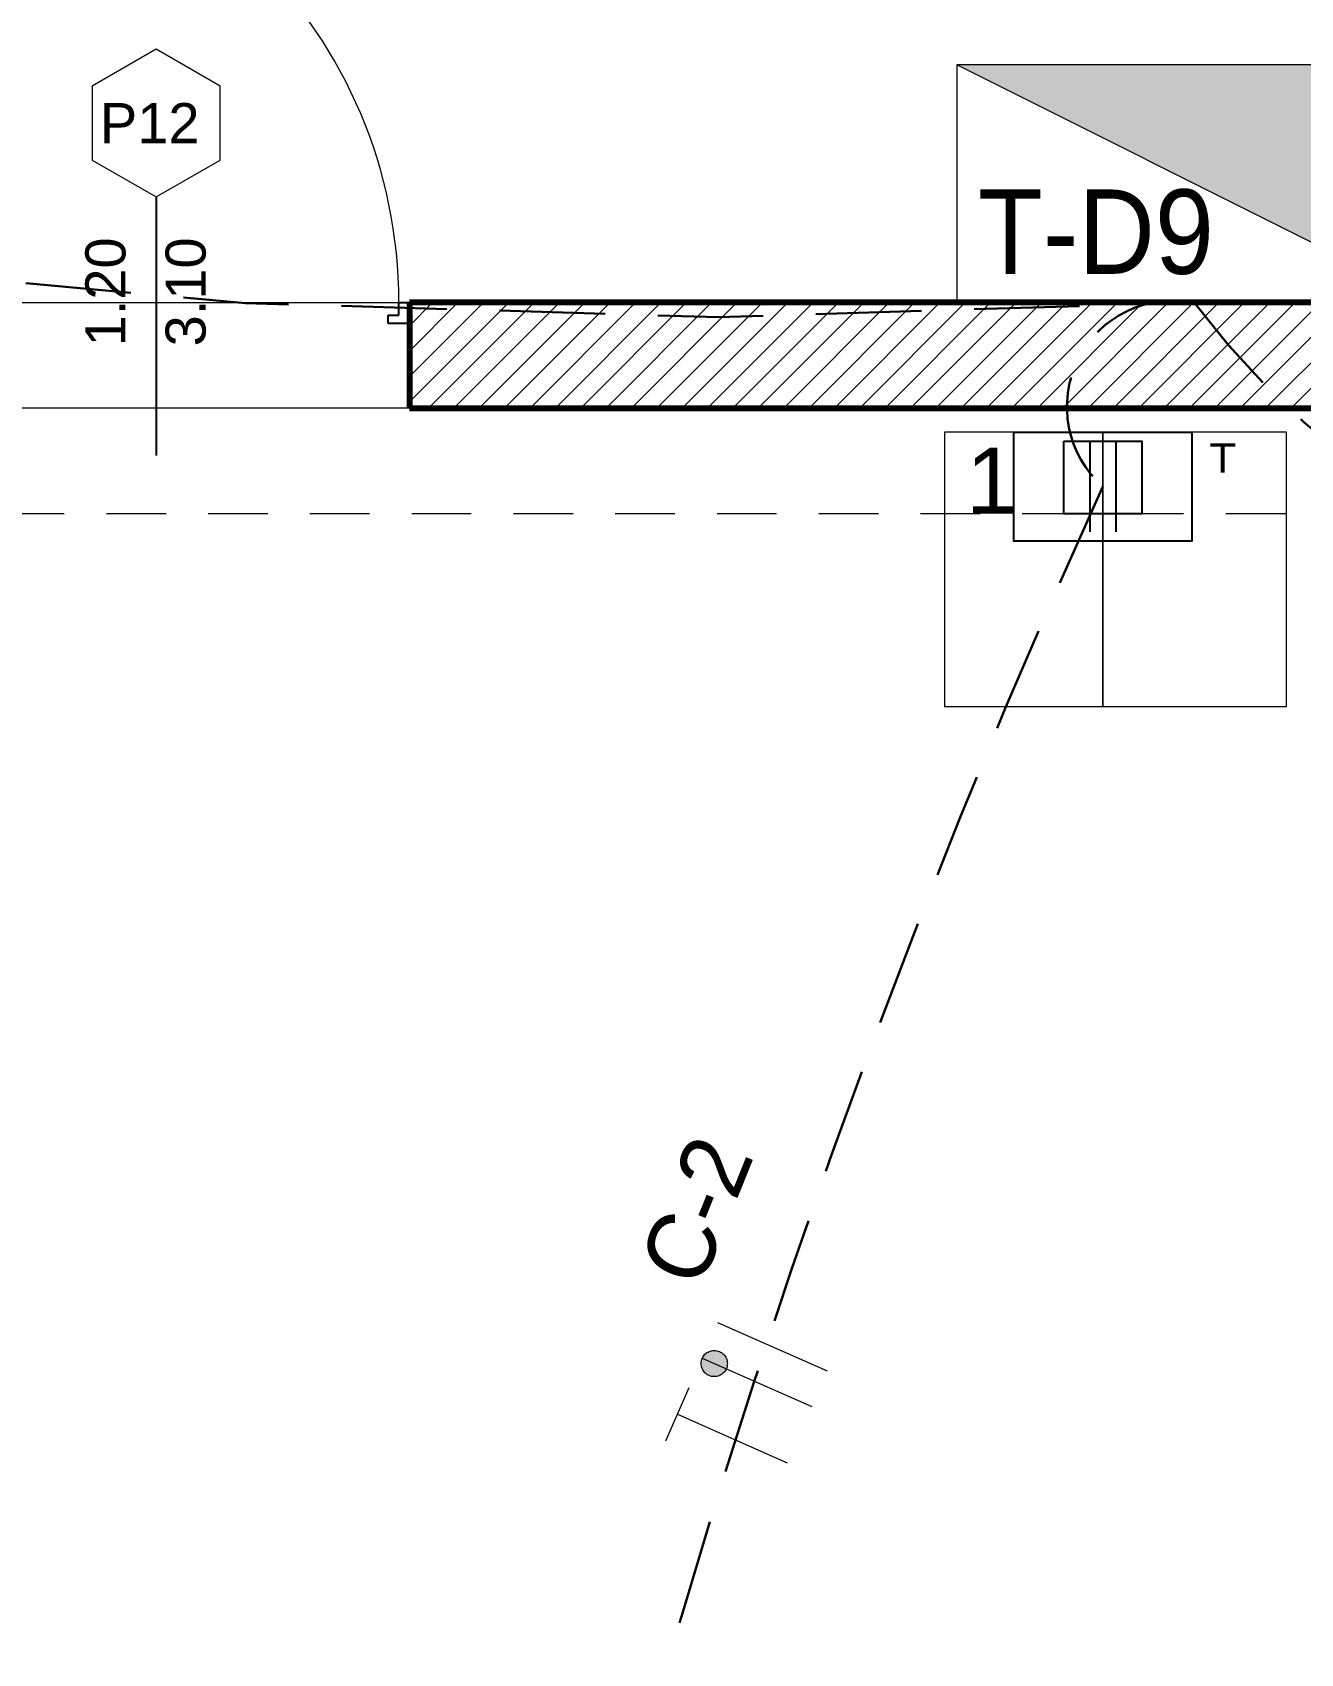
# Model space of a CAD drawing. Header units: inches. Extents: x -19 to 5698, y -728 to 92.
# Drawn here: x 400.877 to 403.882, y 14.199 to 18.04 of the extents above; entities that cross this region are included whole.
import ezdxf

# ---------------------------------------------------------------- set-up
doc = ezdxf.new("R2010")
doc.units = ezdxf.units.IN
doc.header["$MEASUREMENT"] = 0
doc.set_wipeout_variables(frame=1)
for name, pattern in [('CONTINUA', [0]), ('HIDDEN', [0.375, 0.25, -0.125]), ('Hidden Line', [0.195611, 0.141111, -0.0545]), ('RAYITAS', [0.375, 0.25, -0.125]), ('Wipeout_Contour', [1, 0, -1])]:
    doc.linetypes.add(name, pattern=pattern)
doc.layers.get('0').update_dxf_attribs({"color": 61})
for name, color, linetype, lineweight in [('00 conduct tomacorr', 120, 'HIDDEN', 30), ('00 IE CKTO ILUMINACION', 3, 'Continuous', 50), ('00 IE LUZ EMERGENCIA', 253, 'Continuous', 0), ('sub tablero de distribucion', 184, 'Continuous', 9), ('T-TECHO-E', 150, 'Continuous', 20), ('T.S.', 61, 'Continuous', 25), ('textos', 7, 'Continuous', 5), ('TOMACORRIENTE', 22, 'RAYITAS', 9)]:
    doc.layers.add(name, color=color, linetype=linetype, lineweight=lineweight)
for name, color, linetype in [('02 _ ARQ _ ALB _ Mobiliario', 7, 'Continuous'), ('02 _ ARQ _ ZON _ Espacio.3D', 7, 'Continuous'), ('08 _ STR _ EXT _ 09 Vigas', 251, 'Continuous'), ('Estructura - 04 MURO', 7, 'Continuous')]:
    doc.layers.add(name, color=color, linetype=linetype)
doc.styles.add('Annotative', font='arial.ttf')
doc.styles.add('Estilo_Generado_4', font='swisse.ttf')
doc.styles.add('SWISS', font='swisse.ttf')

# ---------------------------------------------------------------- blocks, each defined once
blk = doc.blocks.new('TD')
blk.add_hatch(color=256).paths.add_polyline_path([(-0.6185, 0.813), (-0.6185, 0.2502), (0.507, 0.2502)])
blk.add_line((-0.6185, 0.813), (0.507, 0.2502))
blk.add_lwpolyline([(-0.6185, 0.2502), (0.507, 0.2502), (0.507, 0.813), (-0.6185, 0.813)], close=True)
blk = doc.blocks.new('T.S.')
for p, q in [((2755.0914, 1630.1123), (2755.0914, 1629.8975)), ((2755.153, 1630.1123), (2755.153, 1629.8975))]:
    blk.add_line(p, q)
for points in [[(2754.9116, 1630.1338), (2755.3328, 1630.1338), (2755.3328, 1629.8758), (2754.9116, 1629.8758)], [(2755.0298, 1630.1123), (2755.2146, 1630.1123), (2755.2146, 1629.9403), (2755.0298, 1629.9403)]]:
    blk.add_lwpolyline(points, close=True)
at = {"color": 3, "insert": (2755.3768, 1630.1075), "char_height": 0.07, "attachment_point": 1}
blk.add_mtext_dynamic_manual_height_columns('{\\fVerdana|b0|i0|c0|p34;\\C1;T}', width=0.044429, gutter_width=12.5, heights=[0], dxfattribs=at)
blk = doc.blocks.new('a')
at = {"layer": 'TOMACORRIENTE', "ltscale": 0.05}
h = blk.add_hatch(color=4, dxfattribs=at)
edge = h.paths.add_edge_path()
edge.add_arc((0, 0.0752), 0.0211, 0, 360)
at = {"layer": 'TOMACORRIENTE', "color": 4}
for p, q in [((-0.1455, 0.0963), (-0.0515, 0.0963)), ((-0.0985, 0.0963), (-0.0985, -0.0966)), ((0, 0.0963), (0, -0.0963)), ((0.0623, -0.0963), (0.0623, 0.0963))]:
    blk.add_line(p, q, dxfattribs=at)
blk.add_circle((0, 0.0752), 0.0211, dxfattribs=at)
blk = doc.blocks.new('CABLE 3FACE')
at = {"layer": 'T-TECHO-E', "rotation": 59.94170052614085}
blk.add_blockref('a', (0, 0), dxfattribs=at)

msp = doc.modelspace()

# ---------------------------------------------------------------- linework, layer by layer
at = {"layer": '00 conduct tomacorr'}
msp.add_arc((421.6049, 8.6533, 0), 20.0001, 155.44778, 168.50562, dxfattribs=at)
at = {"layer": '02 _ ARQ _ ALB _ Mobiliario', "color": 175, "linetype": 'Continuous', "lineweight": 13, "flags": 128}
for points in [[(403.4132, 16.4428), (403.4132, 17.0928), (403.0382, 17.0928), (403.0382, 16.4428)], [(403.4132, 16.4428), (403.8482, 16.4428), (403.8482, 17.0928), (403.4132, 17.0928)]]:
    msp.add_lwpolyline(points, close=True, dxfattribs=at)
at = {"layer": '02 _ ARQ _ ZON _ Espacio.3D', "color": 254, "linetype": 'Continuous', "lineweight": 0, "flags": 128}
msp.add_lwpolyline([(390.0701, 17.4), (414.5701, 17.4)], dxfattribs=at)
msp.add_lwpolyline([(407.0701, 7.7), (407.0697, 17.15), (400.5701, 17.15), (400.5701, 16.5), (400.345, 16.5), (400.345, 8.1), (400.5701, 8.1), (400.5701, 7.7), (400.9701, 7.7), (400.97, 7.3509), (406.8701, 7.35), (406.8701, 7.7)], close=True, dxfattribs=at)
at = {"layer": '08 _ STR _ EXT _ 09 Vigas', "color": 251, "linetype": 'Hidden Line', "lineweight": 13, "true_color": 0x636466}
msp.add_line((400.5701, 16.9), (407.0701, 16.9), dxfattribs=at)
at = {"layer": 'Estructura - 04 MURO', "color": 152, "linetype": 'Continuous', "lineweight": 25}
msp.add_line((401.1701, 17.65), (401.1701, 17.0375), dxfattribs=at)
at = {"layer": 'Estructura - 04 MURO', "color": 165, "linetype": 'Continuous', "lineweight": 25}
for p, q in [((401.7451, 17.37), (401.7451, 17.4)), ((401.7201, 17.35), (401.7201, 17.37)), ((401.7201, 17.37), (401.7451, 17.37))]:
    msp.add_line(p, q, dxfattribs=at)
at = {"layer": 'Estructura - 04 MURO', "color": 251, "linetype": 'Continuous', "lineweight": 13, "flags": 128}
msp.add_lwpolyline([(401.1701, 18), (401.0185, 17.9125), (401.0185, 17.7375), (401.1701, 17.65), (401.3216, 17.7375), (401.3216, 17.9125)], close=True, dxfattribs=at)
at = {"layer": 'Estructura - 04 MURO', "color": 165, "linetype": 'Continuous', "lineweight": 15}
msp.add_arc((400.5951, 17.4), 1.15, 0, 90, dxfattribs=at)

# ---------------------------------------------------------------- block references
at = {"layer": '00 conduct tomacorr', "xscale": 1.47256122672843, "yscale": 1.47256122672843, "zscale": 1.47256122672843, "rotation": 6.191617516236762}
msp.add_blockref('CABLE 3FACE', (402.5937, 14.8414, 0), dxfattribs=at)
at = {"layer": 'T.S.'}
msp.add_blockref('T.S.', (-2351.709, -1613.041), dxfattribs=at)

# ---------------------------------------------------------------- texts
at = {"layer": '00 IE CKTO ILUMINACION', "color": 4, "linetype": 'CONTINUA', "lineweight": 15}
msp.add_text('C-2', height=0.15962, rotation=68.0776, dxfattribs=at).set_placement((402.4594, 15.0596))
at = {"layer": '00 IE LUZ EMERGENCIA', "style": 'Annotative'}
msp.add_attdef('1', (403.0892, 16.9), '', height=0.1562, dxfattribs=at)
at = {"layer": 'Estructura - 04 MURO', "color": 251, "lineweight": 25, "insert": (401.0367, 17.7775), "char_height": 0.095, "attachment_point": 7, "style": 'Estilo_Generado_4'}
msp.add_mtext('\\A1;{\\pql;\\pt0;\\fSwis721 Ex BT|b0|i0|c0|p34;P12\\fSwis721 Ex BT|b0|i0|c0|p34;\\fSwis721 Ex BT|b0|i0|c0|p34;\\fSwis721 Ex BT|b0|i0|c0|p34;}', dxfattribs=at)
at = {"layer": 'Estructura - 04 MURO', "color": 251, "lineweight": 25, "char_height": 0.095, "attachment_point": 7, "rotation": 90, "style": 'Estilo_Generado_4'}
for s, insert in [('\\A1;{\\pql;\\pt0;\\fSwis721 Ex BT|b0|i0|c0|p34;1.20\\fSwis721 Ex BT|b0|i0|c0|p34;\\A1{\\H.66x;\\S^  ;}\\fSwis721 Ex BT|b0|i0|c0|p34;\\fSwis721 Ex BT|b0|i0|c0|p34;}', (401.125, 17.296)), ('\\A1;{\\pql;\\pt0;\\fSwis721 Ex BT|b0|i0|c0|p34;3.10\\fSwis721 Ex BT|b0|i0|c0|p34;\\A1{\\H.66x;\\S^  ;}\\fSwis721 Ex BT|b0|i0|c0|p34;\\fSwis721 Ex BT|b0|i0|c0|p34;}', (401.315, 17.296))]:
    msp.add_mtext(s, dxfattribs=dict(at, insert=insert))
at = {"layer": 'textos', "style": 'SWISS', "width": 0.9}
msp.add_text('T-D9', height=0.2, dxfattribs=at).set_placement((403.1176, 17.4679))

# ---------------------------------------------------------------- next in the draw order: wipeouts: each hides what was drawn before it
at = {"color": 254, "linetype": 'Wipeout_Contour', "lineweight": 0, "ltscale": 13002.808093}
msp.add_wipeout([(401.7701, 17.4), (401.7701, 17.15), (407.0701, 17.15), (407.0701, 17.4)], dxfattribs=at).dxf.layer = 'Estructura - 04 MURO'

# ---------------------------------------------------------------- next in the draw order: hatches: boundary and pattern name
at = {"layer": 'Estructura - 04 MURO', "linetype": 'Continuous', "lineweight": 5}
h = msp.add_hatch(dxfattribs=at)
h.set_pattern_fill('LADRILLO_COMÚN_0002', color=250, style=0, pattern_type=2)
h.set_pattern_definition([(45, (370.000076, 2e-08), (-0.03005204, 0.03005204), [])])
h.paths.add_polyline_path([(401.7701, 17.4), (401.7701, 17.15), (407.0701, 17.15), (407.0701, 17.4)])

# ---------------------------------------------------------------- next in the draw order: linework, layer by layer
at = {"layer": '00 conduct tomacorr'}
for centre, radius, start, end in [((402.4965, 35.8866, -0.0001), 18.5213, 218.5229, 273.50763), ((403.5803, 17.1527, 0), 0.2522, 78.7002, 228.5016), ((405.2208, 18.5955), 1.9902, 216.9197, 275.4306)]:
    msp.add_arc(centre, radius, start, end, dxfattribs=at)
at = {"layer": '08 _ STR _ EXT _ 09 Vigas', "color": 251, "linetype": 'Hidden Line', "lineweight": 13, "true_color": 0x636466}
msp.add_line((400.5701, 17.4), (414.0701, 17.4), dxfattribs=at)
at = {"layer": 'Estructura - 04 MURO', "color": 165, "linetype": 'Continuous', "lineweight": 25}
for p, q in [((401.7451, 17.4), (401.7701, 17.4)), ((401.7701, 17.4), (401.7701, 17.35)), ((401.7701, 17.35), (401.7201, 17.35))]:
    msp.add_line(p, q, dxfattribs=at)
at = {"layer": 'Estructura - 04 MURO', "color": 7, "linetype": 'Continuous', "lineweight": 80}
for p, q in [((401.7701, 17.4), (401.7701, 17.35)), ((401.7701, 17.4), (401.7701, 17.35)), ((401.7701, 17.4), (401.7701, 17.35)), ((401.7701, 17.35), (401.7701, 17.15)), ((401.7701, 17.35), (401.7701, 17.15))]:
    msp.add_line(p, q, dxfattribs=at)
at = {"layer": 'Estructura - 04 MURO', "color": 7, "linetype": 'Continuous', "lineweight": 80, "flags": 128}
for points in [[(407.0701, 17.4), (401.7701, 17.4)], [(401.7701, 17.15), (407.0701, 17.15)]]:
    msp.add_lwpolyline(points, dxfattribs=at)

# ---------------------------------------------------------------- next in the draw order: block references
at = {"layer": 'sub tablero de distribucion', "linetype": 'Continuous', "lineweight": 0, "rotation": 179.9999999999811}
msp.add_blockref('TD', (403.5739, 18.213), dxfattribs=at)

doc.saveas('drawing.dxf')
